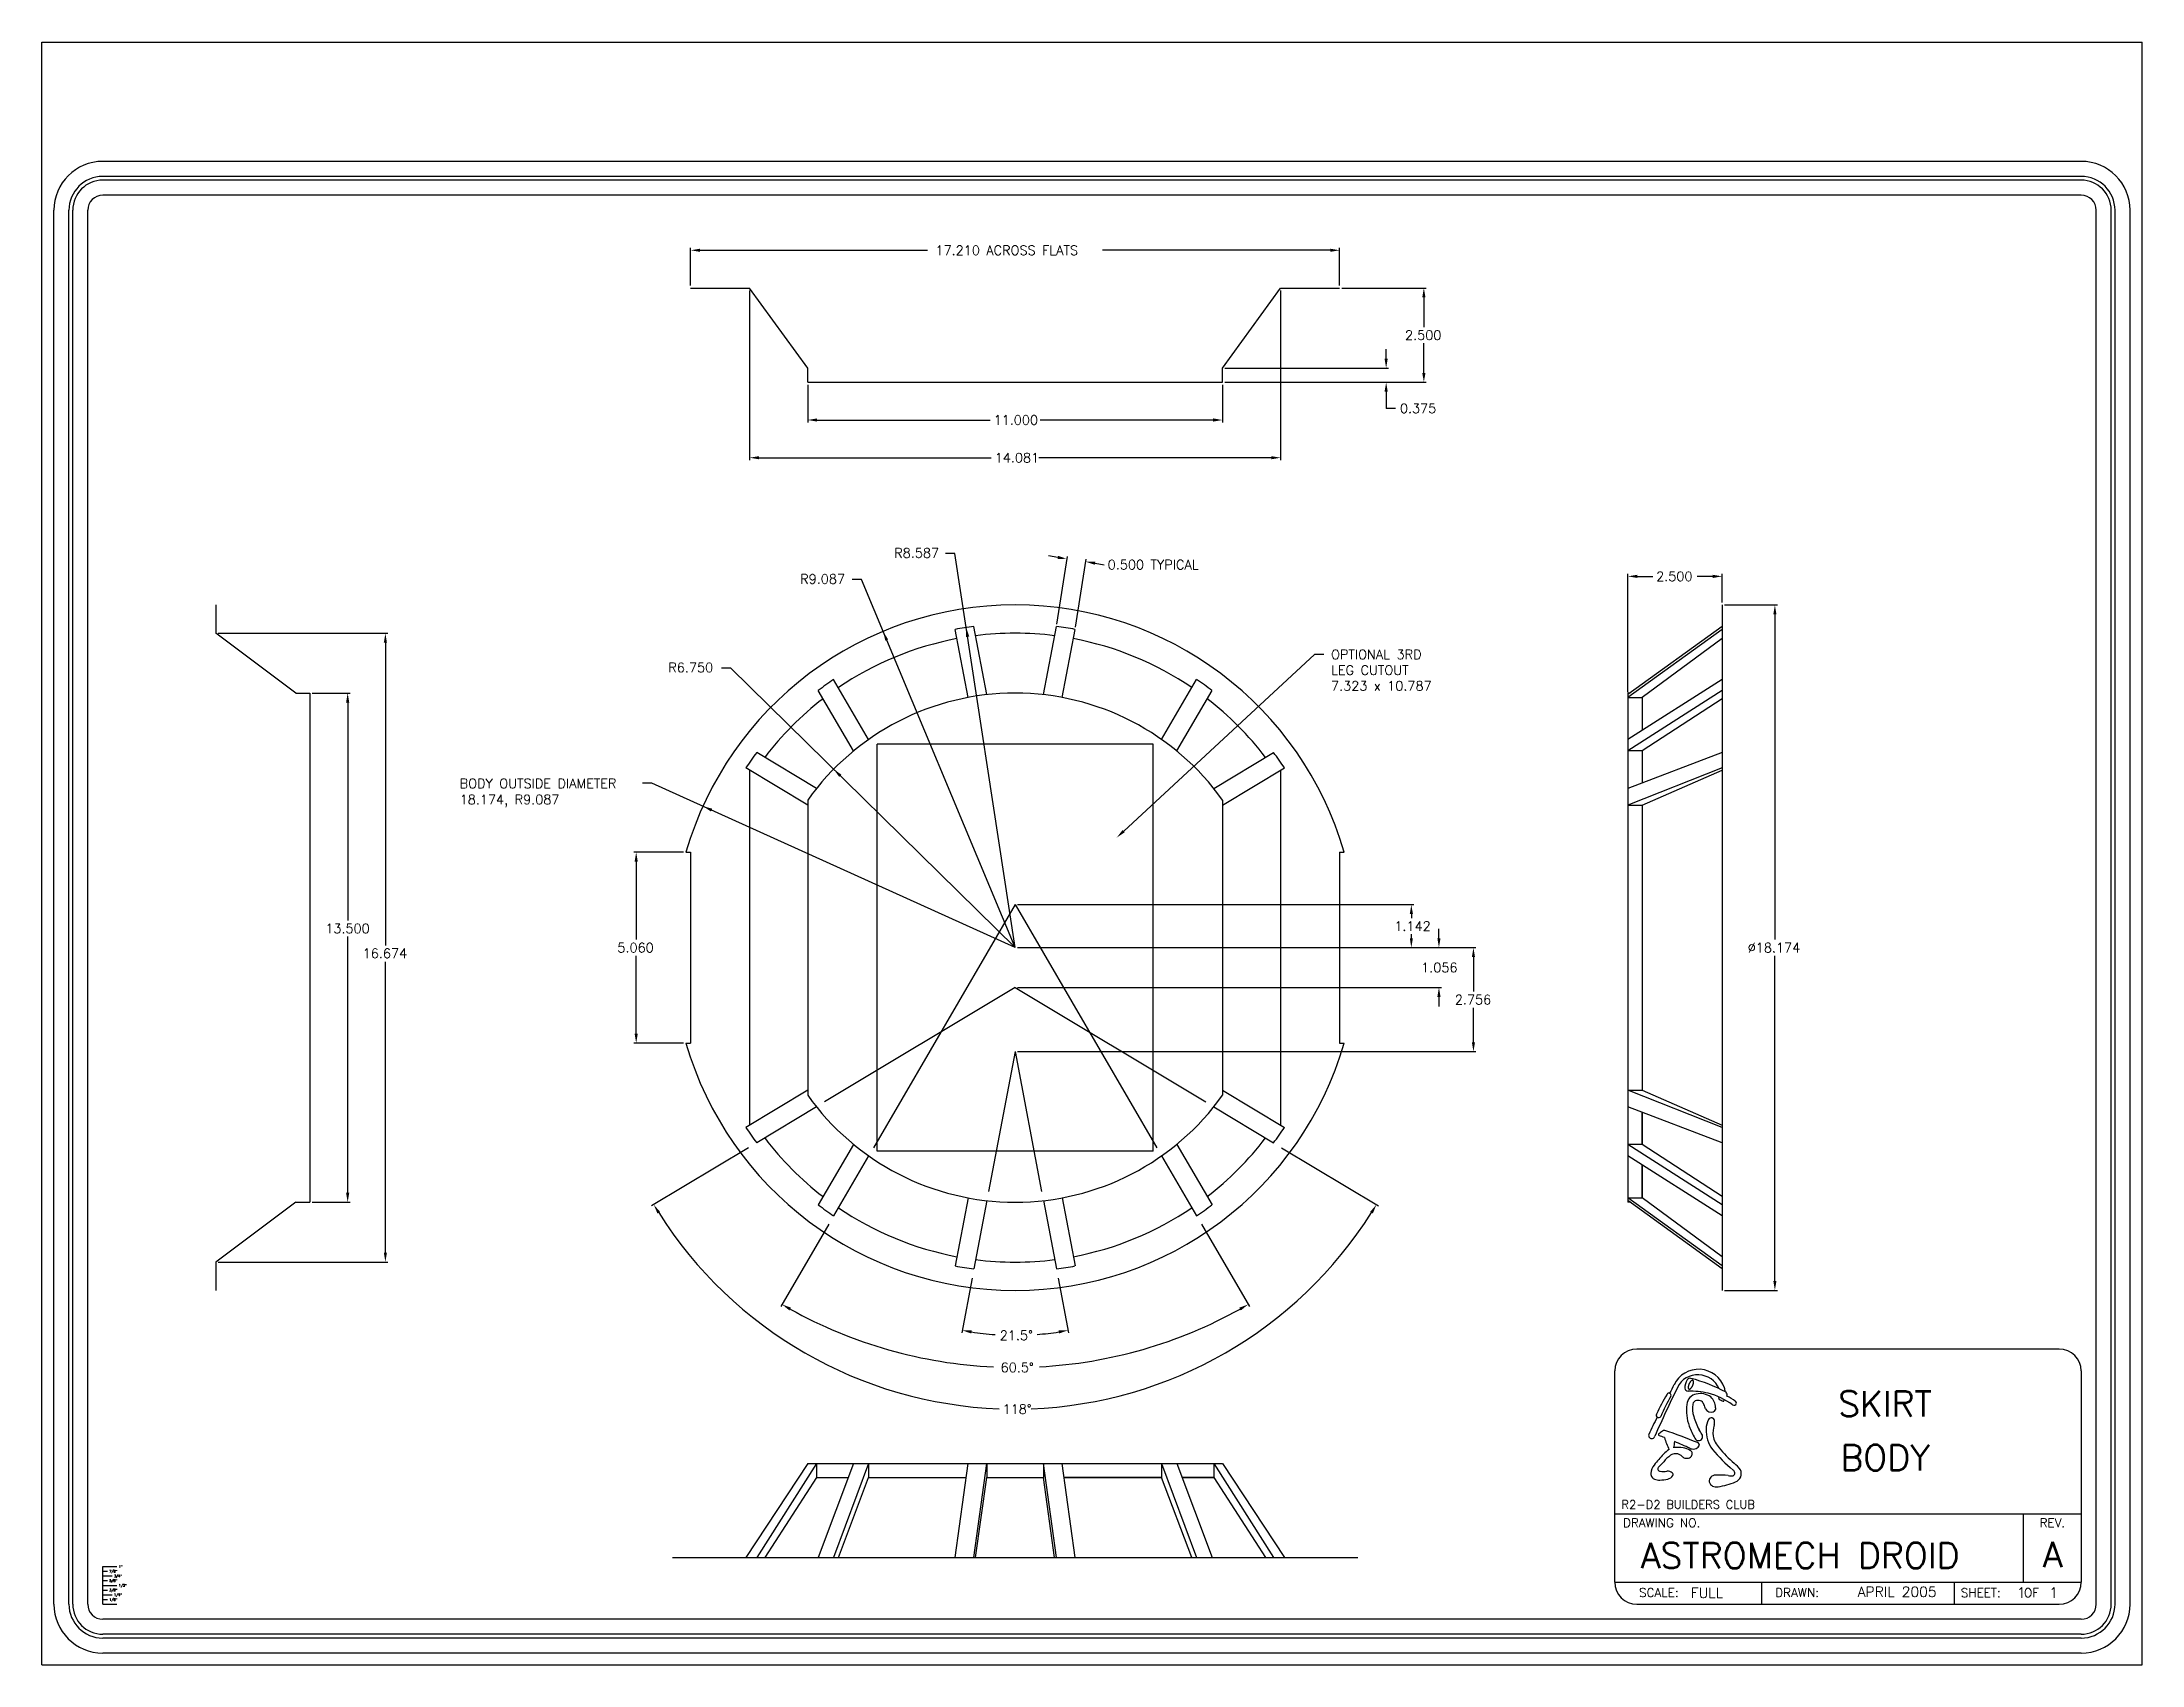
# Model space of a CAD drawing. Extents: x 0 to 55.7, y 0 to 43.
import ezdxf
from ezdxf.enums import TextEntityAlignment as Align

# ---------------------------------------------------------------- set-up
doc = ezdxf.new("R2010")
doc.units = 0
doc.layers.get('0').update_dxf_attribs({"linetype": 'CONTINUOUS'})
for name, color, linetype in [('BODY_-_SKIRT', 178, 'CONTINUOUS'), ('DIMENSIONS', 1, 'CONTINUOUS'), ('FORM', 5, 'CONTINUOUS')]:
    doc.layers.add(name, color=color, linetype=linetype)
doc.styles.get("Standard").update_dxf_attribs({"font": 'simplex.shx'})

msp = doc.modelspace()

# ---------------------------------------------------------------- linework, layer by layer
for p, q in [((0, 0), (0, 43.031)), ((0, 43.031), (55.688, 43.031)), ((55.688, 0), (55.688, 43.031)), ((1.612, 1.612), (1.612, 2.612)), ((1.612, 2.612), (1.987, 2.612)), ((1.612, 2.487), (1.737, 2.487)), ((1.612, 2.362), (1.862, 2.362)), ((1.612, 2.237), (1.737, 2.237)), ((1.612, 2.112), (1.987, 2.112)), ((1.612, 1.987), (1.737, 1.987)), ((1.612, 1.862), (1.862, 1.862)), ((1.612, 1.737), (1.737, 1.737)), ((1.612, 1.612), (1.987, 1.612)), ((0, 0), (55.688, 0))]:
    msp.add_line(p, q)
at = {"layer": 'BODY_-_SKIRT'}
for p, q in [((17.2, 36.509), (18.765, 36.509)), ((20.305, 34.384), (18.765, 36.509)), ((31.305, 34.384), (32.846, 36.509)), ((32.846, 36.509), (34.41, 36.509)), ((20.305, 34.009), (20.305, 34.384)), ((20.305, 34.009), (31.305, 34.009)), ((31.305, 34.009), (31.305, 34.384)), ((4.606, 28.106), (4.606, 27.356)), ((44.554, 28.106), (44.554, 9.932)), ((6.731, 25.769), (4.606, 27.356)), ((24.56, 25.653), (24.217, 27.458)), ((25.055, 25.727), (24.711, 27.536)), ((26.555, 25.727), (26.899, 27.536)), ((27.05, 25.653), (27.393, 27.458)), ((44.554, 27.536), (42.054, 25.727)), ((44.554, 27.458), (42.054, 25.653)), ((44.554, 27.212), (42.429, 25.653)), ((6.731, 25.769), (7.106, 25.769)), ((7.106, 25.769), (7.106, 12.269)), ((21.519, 24.234), (20.584, 25.837)), ((21.92, 24.539), (20.992, 26.13)), ((29.69, 24.539), (30.618, 26.13)), ((30.091, 24.234), (31.026, 25.837)), ((44.554, 26.13), (42.054, 24.539)), ((44.554, 25.837), (42.054, 24.234)), ((42.112, 25.769), (42.054, 25.769)), ((42.054, 25.769), (42.054, 12.269)), ((42.054, 25.653), (42.429, 25.653)), ((42.429, 25.653), (42.429, 24.777)), ((44.554, 25.619), (42.429, 24.234)), ((20.538, 23.24), (18.952, 24.193)), ((22.144, 13.625), (22.144, 24.412)), ((29.467, 24.412), (22.144, 24.412)), ((29.467, 13.625), (29.467, 24.412)), ((31.073, 23.24), (32.658, 24.193)), ((42.429, 24.234), (42.054, 24.234)), ((44.554, 24.193), (42.054, 23.24)), ((42.429, 24.234), (42.429, 23.383)), ((20.305, 22.796), (18.661, 23.784)), ((18.765, 23.722), (18.765, 14.316)), ((31.305, 22.796), (32.949, 23.784)), ((32.846, 23.722), (32.846, 14.316)), ((44.554, 23.784), (42.054, 22.796)), ((42.429, 22.796), (44.554, 23.722)), ((20.305, 22.932), (20.305, 15.106)), ((31.305, 22.932), (31.305, 15.106)), ((42.054, 22.796), (42.429, 22.796)), ((42.429, 22.796), (42.429, 15.241)), ((17.077, 21.549), (17.2, 21.549)), ((17.2, 21.549), (17.2, 16.489)), ((34.41, 21.549), (34.41, 16.489)), ((34.41, 21.549), (34.533, 21.549)), ((17.077, 16.489), (17.2, 16.489)), ((34.41, 16.489), (34.533, 16.489)), ((20.305, 15.241), (18.661, 14.254)), ((31.305, 15.241), (32.949, 14.254)), ((44.554, 14.254), (42.054, 15.241)), ((42.054, 15.241), (42.429, 15.241)), ((42.429, 15.241), (44.554, 14.316)), ((20.538, 14.798), (18.952, 13.845)), ((31.073, 14.798), (32.658, 13.845)), ((44.554, 13.845), (42.054, 14.798)), ((42.429, 13.804), (42.429, 14.655)), ((42.429, 14.655), (42.429, 13.804)), ((21.519, 13.804), (20.584, 12.201)), ((21.92, 13.499), (20.992, 11.908)), ((29.467, 13.625), (22.144, 13.625)), ((29.69, 13.499), (30.618, 11.908)), ((30.091, 13.804), (31.026, 12.201)), ((44.554, 12.201), (42.054, 13.804)), ((42.429, 13.804), (42.054, 13.804)), ((44.554, 11.908), (42.054, 13.499)), ((44.554, 12.419), (42.429, 13.804)), ((42.429, 12.385), (42.429, 13.26)), ((42.429, 13.26), (42.429, 12.385)), ((6.731, 12.269), (4.606, 10.682)), ((6.731, 12.269), (7.106, 12.269)), ((24.56, 12.385), (24.217, 10.58)), ((25.055, 12.311), (24.711, 10.502)), ((26.555, 12.311), (26.899, 10.502)), ((27.05, 12.385), (27.393, 10.58)), ((42.054, 12.385), (42.429, 12.385)), ((44.554, 10.58), (42.054, 12.385)), ((44.554, 10.502), (42.054, 12.311)), ((42.112, 12.269), (42.054, 12.269)), ((44.554, 10.826), (42.429, 12.385)), ((4.606, 10.682), (4.606, 9.932)), ((20.305, 5.346), (18.661, 2.846)), ((20.538, 5.346), (18.952, 2.846)), ((20.305, 5.346), (31.305, 5.346)), ((20.538, 5.346), (20.538, 4.971)), ((21.519, 5.346), (20.584, 2.846)), ((21.92, 5.346), (20.992, 2.846)), ((21.92, 5.346), (21.92, 4.971)), ((24.217, 2.846), (24.56, 5.346)), ((24.711, 2.846), (25.055, 5.346)), ((25.055, 5.346), (25.055, 4.971)), ((26.555, 5.346), (26.555, 4.971)), ((26.899, 2.846), (26.555, 5.346)), ((27.393, 2.846), (27.05, 5.346)), ((29.69, 5.346), (29.69, 4.971)), ((29.69, 5.346), (30.618, 2.846)), ((30.091, 5.346), (31.026, 2.846)), ((31.073, 5.346), (31.073, 4.971)), ((31.073, 5.346), (32.658, 2.846)), ((31.305, 5.346), (32.949, 2.846)), ((20.538, 4.971), (19.167, 2.846)), ((20.538, 4.971), (21.379, 4.971)), ((21.118, 2.846), (21.92, 4.971)), ((21.92, 4.971), (24.508, 4.971)), ((24.758, 2.846), (25.055, 4.971)), ((25.055, 4.971), (26.555, 4.971)), ((26.852, 2.846), (26.555, 4.971)), ((29.69, 4.971), (27.102, 4.971)), ((27.102, 4.971), (29.69, 4.971)), ((30.492, 2.846), (29.69, 4.971)), ((31.073, 4.971), (30.231, 4.971)), ((30.231, 4.971), (31.073, 4.971)), ((31.073, 4.971), (32.443, 2.846)), ((16.718, 2.846), (34.892, 2.846))]:
    msp.add_line(p, q, dxfattribs=at)
for radius, start, end in [(9.087, 16.1659, 163.8341), (8.587, 97.3179, 100.6562), (8.337, 82.7851, 97.2149), (8.587, 79.3438, 82.6821), (8.337, 100.6534, 124.2069), (8.337, 55.7931, 79.3466), (8.337, 127.6607, 142.767), (6.75, 35.4309, 144.5691), (8.587, 124.0916, 127.4438), (8.587, 52.5562, 55.9084), (8.337, 37.233, 52.3393), (8.587, 142.9491, 146.2956), (8.587, 33.7044, 37.0509), (9.087, 196.1659, 343.8341), (6.75, 215.4309, 324.5691), (8.587, 213.7044, 217.0509), (8.337, 217.233, 232.3393), (8.337, 307.6607, 322.767), (8.587, 322.9491, 326.2956), (8.587, 232.5562, 235.9084), (8.337, 235.7931, 259.3466), (8.337, 280.6534, 304.2069), (8.587, 304.0916, 307.4438), (8.337, 262.7851, 277.2149), (8.587, 259.3438, 262.6821), (8.587, 277.3179, 280.6562)]:
    msp.add_arc((25.805, 19.019), radius, start, end, dxfattribs=at)
at = {"layer": 'DIMENSIONS'}
for p, q in [((17.2, 36.571), (17.2, 37.574)), ((17.45, 37.509), (23.484, 37.509)), ((34.16, 37.509), (28.123, 37.509)), ((34.41, 36.571), (34.41, 37.574)), ((18.765, 36.446), (18.765, 31.944)), ((32.846, 36.446), (32.846, 31.944)), ((34.473, 36.509), (36.709, 36.509)), ((36.644, 36.259), (36.644, 35.474)), ((35.644, 34.634), (35.644, 34.884)), ((36.644, 34.259), (36.644, 35.044)), ((36.644, 34.634), (36.644, 34.884)), ((31.368, 34.384), (35.709, 34.384)), ((31.368, 34.009), (35.709, 34.009)), ((31.368, 34.009), (36.709, 34.009)), ((20.305, 33.946), (20.305, 32.944)), ((31.305, 33.946), (31.305, 32.944)), ((35.644, 33.759), (35.644, 33.317)), ((20.555, 33.009), (25.144, 33.009)), ((31.055, 33.009), (26.467, 33.009)), ((35.894, 33.317), (35.644, 33.317)), ((19.015, 32.009), (25.173, 32.009)), ((32.596, 32.009), (26.437, 32.009)), ((24.209, 29.471), (23.959, 29.471)), ((25.805, 19.019), (24.209, 29.471)), ((26.936, 29.368), (26.689, 29.407)), ((26.909, 27.598), (27.193, 29.394)), ((27.403, 27.52), (27.687, 29.316)), ((27.924, 29.212), (28.17, 29.173)), ((21.732, 28.776), (21.482, 28.776)), ((25.805, 19.019), (21.732, 28.776)), ((42.054, 25.79), (42.054, 28.928)), ((42.304, 28.863), (42.714, 28.863)), ((44.304, 28.863), (43.894, 28.863)), ((44.554, 28.168), (44.554, 28.928)), ((44.617, 28.106), (46.018, 28.106)), ((45.953, 27.856), (45.953, 19.234)), ((4.668, 27.356), (9.171, 27.356)), ((9.106, 27.106), (9.106, 19.074)), ((33.99, 26.794), (33.74, 26.794)), ((18.265, 26.431), (18.015, 26.431)), ((25.805, 19.019), (18.265, 26.431)), ((7.168, 25.769), (8.171, 25.769)), ((8.106, 25.519), (8.106, 19.743)), ((16.174, 23.383), (15.924, 23.383)), ((25.805, 19.019), (16.174, 23.383)), ((17.015, 21.549), (15.692, 21.549)), ((15.757, 21.299), (15.757, 19.234)), ((25.805, 20.161), (22.046, 13.715)), ((25.805, 20.161), (29.564, 13.715)), ((25.868, 20.161), (36.378, 20.161)), ((36.312, 19.911), (36.312, 19.805)), ((37.044, 19.269), (37.044, 19.519)), ((8.106, 12.519), (8.106, 19.313)), ((25.868, 19.019), (38.024, 19.019)), ((25.868, 19.019), (37.109, 19.019)), ((25.868, 19.019), (36.378, 19.019)), ((36.312, 19.269), (36.312, 19.375)), ((9.106, 10.932), (9.106, 18.644)), ((15.757, 16.739), (15.757, 18.804)), ((37.959, 18.769), (37.959, 17.856)), ((45.953, 10.182), (45.953, 18.804)), ((25.805, 17.963), (20.752, 14.927)), ((25.805, 17.963), (30.858, 14.927)), ((25.868, 17.963), (37.109, 17.963)), ((37.044, 17.713), (37.044, 17.463)), ((37.959, 16.513), (37.959, 17.426)), ((17.015, 16.489), (15.692, 16.489)), ((25.805, 16.263), (25.101, 12.556)), ((25.805, 16.263), (26.509, 12.556)), ((25.868, 16.263), (38.024, 16.263)), ((18.738, 13.716), (16.167, 12.172)), ((32.873, 13.716), (35.443, 12.172)), ((7.168, 12.269), (8.171, 12.269)), ((20.866, 11.692), (19.59, 9.505)), ((30.744, 11.692), (32.02, 9.505)), ((4.668, 10.682), (9.171, 10.682)), ((24.665, 10.256), (24.39, 8.809)), ((26.945, 10.256), (27.22, 8.809)), ((44.617, 9.932), (46.018, 9.932))]:
    msp.add_line(p, q, dxfattribs=at)
msp.add_lwpolyline([(28.684, 22.108), (33.74, 26.794)], dxfattribs=at)
for centre, radius, start, end in [((25.805, 17.963), 11.178, 212.2814, 267.8297), ((25.805, 17.963), 11.178, 272.1703, 327.7186), ((25.805, 20.161), 12.271, 240.9173, 267.3046), ((25.805, 20.161), 12.271, 273.0095, 299.0827), ((25.805, 16.263), 7.522, 261.1543, 265.9504), ((25.805, 16.263), 7.522, 274.4808, 278.8457)]:
    msp.add_arc(centre, radius, start, end, dxfattribs=at)
for points in [[(17.45, 37.551), (17.45, 37.467), (17.2, 37.509)], [(34.16, 37.551), (34.16, 37.467), (34.41, 37.509)], [(36.602, 36.259), (36.686, 36.259), (36.644, 36.509)], [(35.602, 34.634), (35.686, 34.634), (35.644, 34.384)], [(35.602, 33.759), (35.686, 33.759), (35.644, 34.009)], [(36.602, 34.259), (36.686, 34.259), (36.644, 34.009)], [(20.555, 33.051), (20.555, 32.967), (20.305, 33.009)], [(31.055, 33.051), (31.055, 32.967), (31.305, 33.009)], [(19.015, 32.051), (19.015, 31.967), (18.765, 32.009)], [(32.596, 32.051), (32.596, 31.967), (32.846, 32.009)], [(26.942, 29.409), (26.929, 29.327), (27.182, 29.329)], [(27.93, 29.253), (27.917, 29.171), (27.677, 29.251)], [(42.304, 28.905), (42.304, 28.821), (42.054, 28.863)], [(44.304, 28.905), (44.304, 28.821), (44.554, 28.863)], [(45.911, 27.856), (45.994, 27.856), (45.953, 28.106)], [(9.064, 27.106), (9.147, 27.106), (9.106, 27.356)], [(22.439, 27.19), (22.362, 27.158), (22.304, 27.404)], [(24.588, 27.267), (24.505, 27.254), (24.509, 27.507)], [(8.064, 25.519), (8.147, 25.519), (8.106, 25.769)], [(21.199, 23.605), (21.141, 23.546), (20.992, 23.751)], [(17.773, 22.704), (17.739, 22.628), (17.528, 22.769)], [(28.712, 22.077), (28.5, 21.938), (28.655, 22.138)], [(15.715, 21.299), (15.799, 21.299), (15.757, 21.549)], [(36.271, 19.911), (36.354, 19.911), (36.312, 20.161)], [(36.271, 19.269), (36.354, 19.269), (36.312, 19.019)], [(37.002, 19.269), (37.086, 19.269), (37.044, 19.019)], [(37.917, 18.769), (38.001, 18.769), (37.959, 19.019)], [(37.002, 17.713), (37.086, 17.713), (37.044, 17.963)], [(15.715, 16.739), (15.799, 16.739), (15.757, 16.489)], [(37.917, 16.513), (38.001, 16.513), (37.959, 16.263)], [(8.064, 12.519), (8.147, 12.519), (8.106, 12.269)], [(16.319, 11.971), (16.39, 12.015), (16.223, 12.206)], [(35.22, 12.015), (35.291, 11.971), (35.387, 12.206)], [(9.064, 10.932), (9.147, 10.932), (9.106, 10.682)], [(45.911, 10.182), (45.994, 10.182), (45.953, 9.932)], [(19.82, 9.401), (19.861, 9.473), (19.623, 9.561)], [(31.749, 9.473), (31.79, 9.401), (31.987, 9.561)], [(24.641, 8.789), (24.655, 8.871), (24.402, 8.873)], [(26.955, 8.871), (26.969, 8.789), (27.208, 8.873)]]:
    msp.add_solid(points, dxfattribs=at)
at = {"layer": 'FORM'}
for p, q in [((54.075, 39.867), (1.612, 39.867)), ((54.075, 39.468), (1.612, 39.468)), ((54.075, 39.369), (1.612, 39.369)), ((0.316, 1.612), (0.316, 38.571)), ((0.715, 1.612), (0.715, 38.571)), ((0.815, 1.612), (0.815, 38.571)), ((1.213, 1.612), (1.213, 38.571)), ((54.075, 38.97), (1.612, 38.97)), ((54.474, 1.612), (54.474, 38.571)), ((54.873, 1.612), (54.873, 38.571)), ((54.972, 1.612), (54.972, 38.571)), ((55.371, 1.612), (55.371, 38.571)), ((54.075, 1.213), (1.612, 1.213)), ((54.075, 0.815), (1.612, 0.815)), ((54.075, 0.715), (1.612, 0.715)), ((54.075, 0.316), (1.612, 0.316))]:
    msp.add_line(p, q, dxfattribs=at)
at = {"layer": 'FORM', "linetype": 'CONTINUOUS'}
for p, q in [((42.292, 8.379), (53.492, 8.379)), ((41.709, 2.195), (41.709, 7.795)), ((54.075, 7.795), (54.075, 2.195)), ((41.709, 4.004), (54.075, 4.004)), ((52.534, 4.004), (52.534, 2.195)), ((41.709, 2.195), (54.075, 2.195)), ((45.596, 2.195), (45.596, 1.612)), ((50.707, 2.188), (50.707, 1.605)), ((42.292, 1.612), (53.492, 1.612))]:
    msp.add_line(p, q, dxfattribs=at)
at = {"layer": 'FORM', "color": 1}
msp.add_polyline3d([(43.776, 7.547, 0), (43.773, 7.548, 0), (43.771, 7.549, 0), (43.768, 7.549, 0), (43.765, 7.549, 0), (43.763, 7.549, 0), (43.76, 7.549, 0), (43.757, 7.548, 0), (43.753, 7.547, 0), (43.75, 7.545, 0), (43.747, 7.544, 0), (43.744, 7.542, 0), (43.74, 7.54, 0), (43.737, 7.537, 0), (43.734, 7.534, 0), (43.73, 7.531, 0), (43.727, 7.528, 0), (43.723, 7.525, 0), (43.72, 7.521, 0), (43.717, 7.517, 0), (43.713, 7.513, 0), (43.71, 7.509, 0), (43.706, 7.504, 0), (43.703, 7.5, 0), (43.7, 7.495, 0), (43.697, 7.49, 0), (43.694, 7.485, 0), (43.691, 7.48, 0), (43.688, 7.474, 0), (43.685, 7.469, 0), (43.682, 7.463, 0), (43.679, 7.458, 0), (43.677, 7.452, 0), (43.674, 7.446, 0), (43.672, 7.441, 0), (43.67, 7.435, 0), (43.667, 7.429, 0), (43.666, 7.423, 0), (43.664, 7.417, 0), (43.662, 7.412, 0), (43.661, 7.406, 0), (43.659, 7.4, 0), (43.658, 7.395, 0), (43.657, 7.389, 0), (43.656, 7.384, 0), (43.656, 7.379, 0), (43.655, 7.373, 0), (43.655, 7.368, 0), (43.654, 7.364, 0), (43.654, 7.359, 0), (43.655, 7.354, 0), (43.655, 7.35, 0), (43.655, 7.346, 0), (43.656, 7.342, 0), (43.657, 7.338, 0), (43.658, 7.335, 0), (43.659, 7.331, 0), (43.66, 7.328, 0), (43.662, 7.326, 0), (43.663, 7.323, 0), (43.665, 7.321, 0), (43.667, 7.319, 0), (43.669, 7.317, 0), (43.671, 7.316, 0), (43.673, 7.315, 0), (43.676, 7.314, 0), (43.678, 7.313, 0), (43.681, 7.313, 0), (43.684, 7.313, 0), (43.687, 7.313, 0), (43.69, 7.313, 0), (43.693, 7.314, 0), (43.696, 7.315, 0), (43.699, 7.317, 0), (43.702, 7.318, 0), (43.705, 7.32, 0), (43.709, 7.322, 0), (43.712, 7.325, 0), (43.715, 7.328, 0), (43.719, 7.331, 0), (43.722, 7.334, 0), (43.726, 7.337, 0), (43.729, 7.341, 0), (43.733, 7.345, 0), (43.736, 7.349, 0), (43.739, 7.353, 0), (43.743, 7.358, 0), (43.746, 7.362, 0), (43.749, 7.367, 0), (43.752, 7.372, 0), (43.756, 7.377, 0), (43.759, 7.382, 0), (43.762, 7.388, 0), (43.764, 7.393, 0), (43.767, 7.399, 0), (43.77, 7.404, 0), (43.773, 7.41, 0), (43.775, 7.416, 0), (43.777, 7.421, 0), (43.779, 7.427, 0), (43.782, 7.433, 0), (43.783, 7.439, 0), (43.785, 7.445, 0), (43.787, 7.45, 0), (43.788, 7.456, 0), (43.79, 7.462, 0), (43.791, 7.467, 0), (43.792, 7.473, 0), (43.793, 7.478, 0), (43.794, 7.483, 0), (43.794, 7.489, 0), (43.794, 7.494, 0), (43.795, 7.498, 0), (43.795, 7.503, 0), (43.794, 7.508, 0), (43.794, 7.512, 0), (43.794, 7.516, 0), (43.793, 7.52, 0), (43.792, 7.524, 0), (43.791, 7.527, 0), (43.79, 7.531, 0), (43.789, 7.534, 0), (43.787, 7.536, 0), (43.786, 7.539, 0), (43.784, 7.541, 0), (43.782, 7.543, 0), (43.78, 7.545, 0), (43.778, 7.546, 0), (43.776, 7.547, 0)], dxfattribs=at)
at = {"layer": 'FORM'}
for centre, radius, start, end in [((1.612, 38.571), 1.296, 90, 180), ((54.075, 38.571), 1.296, 0, 90), ((1.612, 38.571), 0.897, 90, 180), ((1.612, 38.571), 0.797, 90, 180), ((54.075, 38.571), 0.897, 0, 90), ((54.075, 38.571), 0.797, 0, 90), ((1.612, 38.571), 0.399, 90, 180), ((54.075, 38.571), 0.399, 0, 90), ((1.612, 1.612), 1.296, 180, 270), ((1.612, 1.612), 0.897, 180, 270), ((1.612, 1.612), 0.797, 180, 270), ((1.612, 1.612), 0.399, 180, 270), ((54.075, 1.612), 1.296, 270, 0), ((54.075, 1.612), 0.897, 270, 0), ((54.075, 1.612), 0.797, 270, 0), ((54.075, 1.612), 0.399, 270, 0)]:
    msp.add_arc(centre, radius, start, end, dxfattribs=at)
at = {"layer": 'FORM', "linetype": 'CONTINUOUS'}
for centre, start, end in [((42.292, 7.795), 90, 180), ((53.492, 7.795), 360, 90), ((42.292, 2.195), 180, 270), ((53.492, 2.195), 270, 0)]:
    msp.add_arc(centre, 0.583, start, end, dxfattribs=at)
at = {"layer": 'FORM', "color": 7}
for centre, radius, start, end in [((43.929, 7.12), 0.721, 18.2326, 154.6361), ((67.543, -4.648), 26.99, 153.5831, 156.6069), ((63.645, -3.246), 22.996, 152.341, 152.9694), ((43.89, 7.124), 0.57, 85.4854, 155.5007), ((43.915, 7.081), 0.611, 23.4687, 88.1516), ((44.145, 7.196), 0.493, 5.638, 17.7915), ((44.816, 6.747), 1.209, 172.3003, 200.1263), ((43.919, 6.886), 0.302, 99.8697, 175.5952), ((44.482, 6.806), 0.716, 171.5259, 197.4947), ((43.897, 6.892), 0.124, 100.0375, 170.9848), ((43.973, 6.723), 0.473, 54.1043, 102.9674), ((43.9, 6.713), 0.302, 68.785, 94.7421), ((43.858, 6.828), 0.226, 20.1831, 47.8338), ((43.476, 6.629), 0.655, 14.2811, 24.9473), ((44.267, 6.882), 0.181, 210.2865, 287.2592), ((43.999, 6.816), 0.383, 0.8907, 49.1139), ((44.282, 6.804), 0.102, 291.9673, 10.2011), ((44.479, 7.065), 0.0185, 157.3748, 243.1832), ((44.174, 7.217), 0.323, 333.247, 339.1268), ((44.908, 7.855), 0.918, 241.5397, 249.3399), ((44.588, 7.006), 0.0102, 246.7424, 343.5507), ((44.145, 7.196), 0.493, 336.9972, 341.1119), ((63.903, -3.995), 23.573, 153.3711, 154.604), ((42.887, 6.106), 0.0238, 120.5491, 251.4839), ((43.33, 5.672), 0.643, 124.2548, 135.0129), ((43.017, 6.153), 0.0704, 76.4452, 134.3635), ((35.277, -15.812), 23.359, 68.3272, 70.6061), ((45.68, 7.085), 2.136, 200.6463, 210.0465), ((45.308, 7.004), 1.564, 195.3231, 209.2908), ((42.737, 5.429), 1.453, 28.4319, 33.8655), ((44.92, 6.202), 0.79, 175.9752, 218.045), ((44.585, 6.281), 0.454, 149.9608, 183.0164), ((44.268, 6.468), 0.086, 69.7642, 151.8988), ((44.258, 6.462), 0.0953, 357.6694, 65.2511), ((45.059, 6.141), 0.749, 162.8186, 185.355), ((44.034, 6.443), 0.32, 345.3619, 2.6057), ((42.689, 6.087), 0.085, 161.1287, 346.893), ((47.015, 1.9), 5.454, 137.4564, 141.4055), ((39.689, -2.788), 9.428, 69.2866, 70.2231), ((43.475, 5.173), 0.632, 121.505, 139.0958), ((45.9, 6.938), 3.016, 197.5192, 203.9815), ((43.314, 5.383), 0.218, 90, 125.5975), ((42.38, 5.975), 0.917, 346.5241, 356.715), ((43.385, 4.917), 0.853, 81.0168, 97.6796), ((39.689, -2.788), 9.428, 64.8574, 67.5151), ((43.338, 5.474), 0.129, 63.4627, 100.742), ((43.348, 5.405), 0.19, 50.0038, 75.5417), ((43.439, 5.255), 0.51, 58.748, 81.1062), ((43.781, 5.918), 0.192, 243.4858, 285.1066), ((43.673, 5.608), 0.089, 329.1857, 69.5272), ((43.93, 6.055), 0.107, 201.5645, 38.0941), ((43.809, 5.892), 0.16, 277.7873, 324.4296), ((43.887, 5.834), 0.0635, 325.5245, 75.3405), ((47.427, 8.304), 4.062, 219.6028, 230.5002), ((44.975, 6.216), 0.678, 192.3535, 222.302), ((47.311, 8.1), 3.678, 219.5063, 228.4276), ((43.062, 5.047), 0.401, 140.5469, 175.5193), ((42.777, 5.076), 0.115, 178.8843, 204.47), ((42.813, 5.06), 0.144, 192.6455, 248.2224), ((42.898, 5.199), 0.0529, 124.2549, 201.2233), ((42.913, 5.206), 0.0692, 201.8253, 267.1645), ((44.839, 3.524), 2.615, 134.541, 138.9147), ((42.999, 5.752), 0.622, 261.666, 278.334), ((43.844, 4.679), 1.099, 126.6804, 139.7871), ((43.096, 4.91), 0.227, 52.9907, 91.7489), ((43.059, 5.156), 0.232, 283.5752, 324.5897), ((43.191, 5.046), 0.0616, 337.1416, 47.565), ((43.69, 5.742), 0.291, 221.1819, 237.6838), ((43.614, 5.716), 0.233, 250.0839, 281.7545), ((43.647, 5.594), 0.108, 277.7057, 342.6988), ((44.369, 4.874), 0.158, 88.4325, 186.6263), ((44.503, 3.613), 1.425, 81.4266, 95.2081), ((44.798, 5.398), 0.385, 257.5181, 277.231), ((44.767, 5.071), 0.125, 12.0254, 52.1436), ((44.82, 5.082), 0.071, 292.2603, 12.8674), ((44.474, 4.808), 0.671, 32.9711, 53.7284), ((44.838, 5.07), 0.224, 287.7475, 27.3521), ((42.875, 5.178), 0.276, 245.4026, 275.4098), ((42.869, 5.955), 1.053, 271.6993, 283.3954), ((44.394, 4.907), 0.188, 195.7266, 285.3807), ((44.172, 6.574), 1.868, 278.3733, 293.1521)]:
    msp.add_arc(centre, radius, start, end, dxfattribs=at)
at = {"layer": 'FORM', "color": 5}
for centre, radius, start, end in [((43.916, 7.364), 0.35, 145.6086, 184.3667), ((43.647, 7.343), 0.0799, 183.998, 273.3138), ((43.701, 7.515), 0.087, 75.2447, 147.693), ((43.634, 4.516), 2.747, 78.393, 89.648), ((42.664, 3.536), 4.2, 61.6372, 75.392), ((47.393, 4.535), 5.046, 148.4149, 155.1985), ((48.37, 4.19), 5.951, 150.4088, 156.2074), ((43.144, 7.152), 0.0558, 335.3232, 152.6722), ((43.604, 5.151), 2.137, 54.9325, 74.1529), ((44.579, 7.161), 0.106, 342.6983, 41.6728), ((44.169, 6.028), 1.214, 52.7669, 65.0636), ((44.872, 6.944), 0.0596, 227.6203, 57.4121), ((42.869, 6.622), 0.0636, 152.1811, 330.991)]:
    msp.add_arc(centre, radius, start, end, dxfattribs=at)

# ---------------------------------------------------------------- texts
for s, p in [('7/8"', (1.786, 2.454)), ('5/8"', (1.786, 2.204)), ('3/4"', (1.911, 2.329)), ('1"', (2.036, 2.579)), ('3/8"', (1.786, 1.954)), ('1/8"', (1.786, 1.704)), ('1/4"', (1.911, 1.829)), ('1/2"', (2.036, 2.079))]:
    msp.add_text(s, height=0.0625).set_placement(p)
at = {"layer": 'DIMENSIONS'}
for s, p in [('17.210 ACROSS FLATS', (23.692, 37.384)), ('2.500', (36.144, 35.134)), ('0.375', (36.009, 33.192)), ('11.000', (25.234, 32.884)), ('14.081', (25.263, 31.884)), ('R8.587', (22.599, 29.358)), ('0.500 TYPICAL', (28.26, 29.048)), ('2.500', (42.804, 28.738)), ('R9.087', (20.105, 28.669)), ('OPTIONAL 3RD', (34.183, 26.669)), ('R6.750', (16.609, 26.323)), ('LEG CUTOUT', (34.183, 26.253)), ('7.323 x 10.787', (34.183, 25.836)), ('BODY OUTSIDE DIAMETER', (11.076, 23.249)), ('18.174, R9.087', (11.076, 22.821)), ('13.500', (7.511, 19.403)), ('1.142', (35.86, 19.465)), ('16.674', (8.505, 18.743)), ('5.060', (15.257, 18.894)), ('%%c18.174', (45.231, 18.894)), ('1.056', (36.574, 18.366)), ('2.756', (37.465, 17.516)), ('21.5%%D', (25.398, 8.616)), ('60.5%%D', (25.421, 7.765)), ('118°', (25.472, 6.659))]:
    msp.add_text(s, height=0.25, dxfattribs=at).set_placement(p)
at = {"layer": 'FORM'}
for s, p in [('SKIRT', (48.874, 6.589)), ('BODY', (48.874, 5.161))]:
    msp.add_text(s, height=0.6751, dxfattribs=at).set_placement(p, align=Align.CENTER)
at = {"layer": 'FORM', "color": 7}
msp.add_text('R2-D2 BUILDERS CLUB', height=0.22327, dxfattribs=at).set_placement((41.885, 4.143))
at = {"layer": 'FORM', "linetype": 'CONTINUOUS'}
for s, height, p in [('DRAWING NO.', 0.23333, (41.923, 3.654)), ('SCALE:', 0.2333, (42.349, 1.803)), ('DRAWN:', 0.2333, (45.961, 1.803)), ('SHEET:   OF', 0.23333, (50.882, 1.8))]:
    msp.add_text(s, height=height, dxfattribs=at).set_placement(p)
msp.add_text('REV.', height=0.2333, dxfattribs=at).set_placement((53.311, 3.654), align=Align.CENTER)
at = {"layer": 'FORM'}
for s, height, p in [('ASTROMECH DROID', 0.67513, (42.397, 2.565)), ('A', 0.675, (53.057, 2.591)), ('FULL', 0.2701, (43.721, 1.777)), ('1   1', 0.2701, (52.373, 1.785))]:
    msp.add_text(s, height=height, dxfattribs=at).set_placement(p)
msp.add_text('APRIL 2005', height=0.2701, dxfattribs=at).set_placement((50.241, 1.806), align=Align.RIGHT)

doc.saveas('drawing.dxf')
